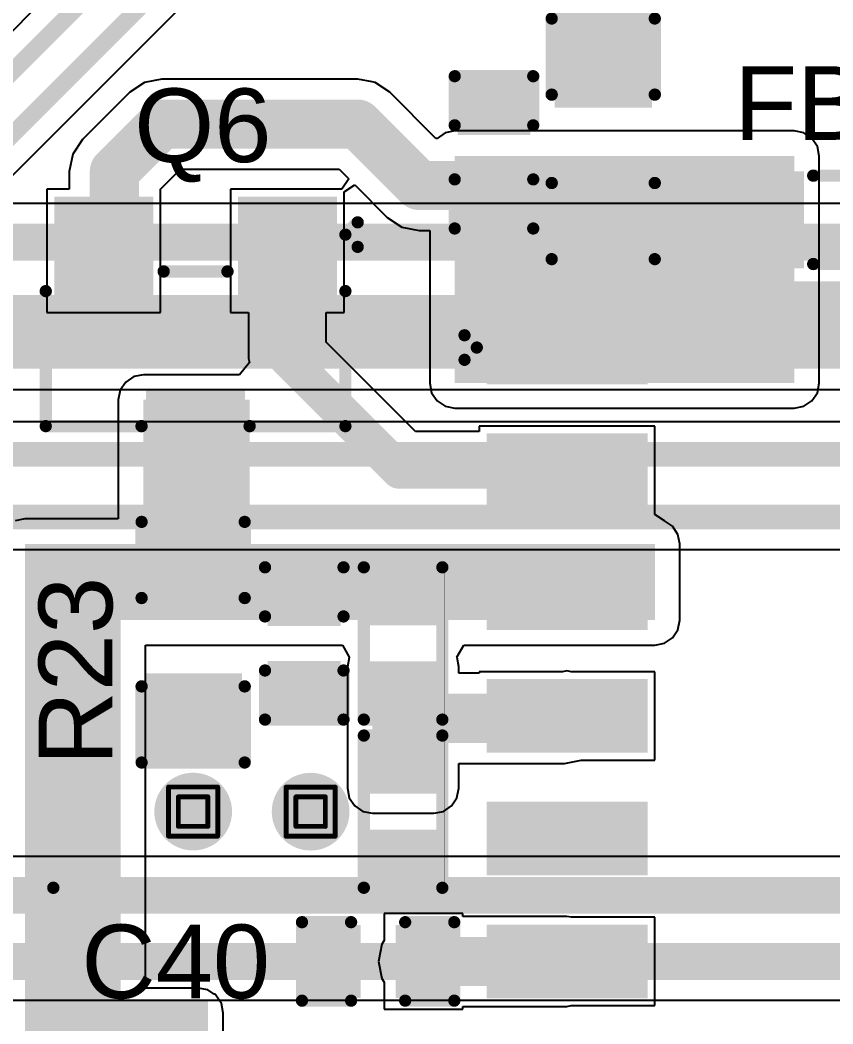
# Model space of a CAD drawing. Header units: inches. Extents: x -6 to 198, y 0 to 119.
# Drawn here: x 22.82 to 31.23, y 11.8 to 22.18 of the extents above; entities that cross this region are included whole.
import ezdxf

# ---------------------------------------------------------------- set-up
doc = ezdxf.new("R2010")
doc.units = ezdxf.units.IN
for name, color, linetype in [('Bottom Layer', 5, 'Continuous'), ('Bottom Solder', 6, 'Continuous'), ('Drill Drawing', 1, 'Continuous'), ('Top Layer', 1, 'Continuous'), ('Top Overlay', 2, 'Continuous'), ('Top Paste', 8, 'Continuous'), ('Top Solder', 216, 'Continuous'), ('Via Holes', 16, 'Continuous')]:
    doc.layers.add(name, color=color, linetype=linetype)
doc.styles.add('Arial', font='', dxfattribs={"height": 0.2})
doc.styles.get('Arial').set_extended_font_data('Arial')

# ---------------------------------------------------------------- blocks, each defined once
blk = doc.blocks.new('SOP_16_29')
at = {"layer": 'Top Layer'}
for points in [[(-3.456, 4.724), (-1.994, 4.724), (-1.994, 4.166), (-3.456, 4.166)], [(1.994, 4.724), (3.456, 4.724), (3.456, 4.166), (1.994, 4.166)], [(-3.456, 3.454), (-1.994, 3.454), (-1.994, 2.896), (-3.456, 2.896)], [(1.994, 3.454), (3.456, 3.454), (3.456, 2.896), (1.994, 2.896)], [(-3.456, 2.184), (-1.994, 2.184), (-1.994, 1.626), (-3.456, 1.626)], [(1.994, 2.184), (3.456, 2.184), (3.456, 1.626), (1.994, 1.626)], [(-3.456, 0.914), (-1.994, 0.914), (-1.994, 0.356), (-3.456, 0.356)], [(1.994, 0.914), (3.456, 0.914), (3.456, 0.356), (1.994, 0.356)], [(-3.456, -0.356), (-1.994, -0.356), (-1.994, -0.914), (-3.456, -0.914)], [(1.994, -0.356), (3.456, -0.356), (3.456, -0.914), (1.994, -0.914)], [(-3.456, -1.626), (-1.994, -1.626), (-1.994, -2.184), (-3.456, -2.184)], [(1.994, -1.626), (3.456, -1.626), (3.456, -2.184), (1.994, -2.184)], [(-3.456, -2.896), (-1.994, -2.896), (-1.994, -3.454), (-3.456, -3.454)], [(1.994, -2.896), (3.456, -2.896), (3.456, -3.454), (1.994, -3.454)], [(-3.456, -4.166), (-1.994, -4.166), (-1.994, -4.724), (-3.456, -4.724)], [(1.994, -4.166), (3.456, -4.166), (3.456, -4.724), (1.994, -4.724)]]:
    blk.add_hatch(color=1, dxfattribs=at).paths.add_polyline_path(points)
at = {"layer": 'Top Paste'}
for points in [[(-3.456, 4.724), (-1.994, 4.724), (-1.994, 4.166), (-3.456, 4.166)], [(1.994, 4.724), (3.456, 4.724), (3.456, 4.166), (1.994, 4.166)], [(-3.456, 3.454), (-1.994, 3.454), (-1.994, 2.896), (-3.456, 2.896)], [(1.994, 3.454), (3.456, 3.454), (3.456, 2.896), (1.994, 2.896)], [(-3.456, 2.184), (-1.994, 2.184), (-1.994, 1.626), (-3.456, 1.626)], [(1.994, 2.184), (3.456, 2.184), (3.456, 1.626), (1.994, 1.626)], [(-3.456, 0.914), (-1.994, 0.914), (-1.994, 0.356), (-3.456, 0.356)], [(1.994, 0.914), (3.456, 0.914), (3.456, 0.356), (1.994, 0.356)], [(-3.456, -0.356), (-1.994, -0.356), (-1.994, -0.914), (-3.456, -0.914)], [(1.994, -0.356), (3.456, -0.356), (3.456, -0.914), (1.994, -0.914)], [(-3.456, -1.626), (-1.994, -1.626), (-1.994, -2.184), (-3.456, -2.184)], [(1.994, -1.626), (3.456, -1.626), (3.456, -2.184), (1.994, -2.184)], [(-3.456, -2.896), (-1.994, -2.896), (-1.994, -3.454), (-3.456, -3.454)], [(1.994, -2.896), (3.456, -2.896), (3.456, -3.454), (1.994, -3.454)], [(-3.456, -4.166), (-1.994, -4.166), (-1.994, -4.724), (-3.456, -4.724)], [(1.994, -4.166), (3.456, -4.166), (3.456, -4.724), (1.994, -4.724)]]:
    blk.add_hatch(color=8, dxfattribs=at).paths.add_polyline_path(points)
at = {"layer": 'Top Solder'}
for points in [[(-3.557, 4.826), (-1.892, 4.826), (-1.892, 4.064), (-3.557, 4.064)], [(1.892, 4.826), (3.557, 4.826), (3.557, 4.064), (1.892, 4.064)], [(-3.557, 3.556), (-1.892, 3.556), (-1.892, 2.794), (-3.557, 2.794)], [(1.892, 3.556), (3.557, 3.556), (3.557, 2.794), (1.892, 2.794)], [(-3.557, 2.286), (-1.892, 2.286), (-1.892, 1.524), (-3.557, 1.524)], [(1.892, 2.286), (3.557, 2.286), (3.557, 1.524), (1.892, 1.524)], [(-3.557, 1.016), (-1.892, 1.016), (-1.892, 0.254), (-3.557, 0.254)], [(1.892, 1.016), (3.557, 1.016), (3.557, 0.254), (1.892, 0.254)], [(-3.557, -0.254), (-1.892, -0.254), (-1.892, -1.016), (-3.557, -1.016)], [(1.892, -0.254), (3.557, -0.254), (3.557, -1.016), (1.892, -1.016)], [(-3.557, -1.524), (-1.892, -1.524), (-1.892, -2.286), (-3.557, -2.286)], [(1.892, -1.524), (3.557, -1.524), (3.557, -2.286), (1.892, -2.286)], [(-3.557, -2.794), (-1.892, -2.794), (-1.892, -3.556), (-3.557, -3.556)], [(1.892, -2.794), (3.557, -2.794), (3.557, -3.556), (1.892, -3.556)], [(-3.557, -4.064), (-1.892, -4.064), (-1.892, -4.826), (-3.557, -4.826)], [(1.892, -4.064), (3.557, -4.064), (3.557, -4.826), (1.892, -4.826)]]:
    blk.add_hatch(color=216, dxfattribs=at).paths.add_polyline_path(points)
at = {"layer": 'Top Overlay'}
for points, const_width in [([(-2.121, 5.055), (2.121, 5.055)], 0.152), ([(-3.785, 4.318), (-3.785, 4.572)], 0.127), ([(-3.785, 4.572), (-3.658, 4.445)], 0.127), ([(-3.785, 4.318), (-3.658, 4.445)], 0.127), ([(-2.121, -5.055), (2.121, -5.055)], 0.152)]:
    blk.add_lwpolyline(points, dxfattribs=dict(at, const_width=const_width))
for points, const_width in [([(-2.159, 5.055, 1), (-2.083, 5.055, 1)], 0.0762), ([(2.083, 5.055, 1), (2.159, 5.055, 1)], 0.0762), ([(-3.816, 4.572, 1), (-3.753, 4.572, 1)], 0.0635), ([(-3.816, 4.572, 1), (-3.753, 4.572, 1)], 0.0635), ([(-3.689, 4.445, 1), (-3.626, 4.445, 1)], 0.0635), ([(-3.689, 4.445, 1), (-3.626, 4.445, 1)], 0.0635), ([(-3.816, 4.318, 1), (-3.753, 4.318, 1)], 0.0635), ([(-3.816, 4.318, 1), (-3.753, 4.318, 1)], 0.0635), ([(-2.159, -5.055, 1), (-2.083, -5.055, 1)], 0.0762), ([(2.083, -5.055, 1), (2.159, -5.055, 1)], 0.0762)]:
    blk.add_lwpolyline(points, format="xyb", close=True, dxfattribs=dict(at, const_width=const_width))
blk = doc.blocks.new('R___0402_46')
at = {"layer": 'Top Layer'}
for points in [[(-0.699, -0.318), (-0.699, 0.318), (-0.241, 0.318), (-0.241, -0.318)], [(0.241, -0.318), (0.241, 0.318), (0.699, 0.318), (0.699, -0.318)]]:
    blk.add_hatch(color=1, dxfattribs=at).paths.add_polyline_path(points)
at = {"layer": 'Top Paste'}
for points in [[(-0.699, -0.318), (-0.699, 0.318), (-0.241, 0.318), (-0.241, -0.318)], [(0.241, -0.318), (0.241, 0.318), (0.699, 0.318), (0.699, -0.318)]]:
    blk.add_hatch(color=8, dxfattribs=at).paths.add_polyline_path(points)
at = {"layer": 'Top Solder'}
for points in [[(-0.754, -0.373), (-0.754, 0.373), (-0.186, 0.373), (-0.186, -0.373)], [(0.186, -0.373), (0.186, 0.373), (0.754, 0.373), (0.754, -0.373)]]:
    blk.add_hatch(color=216, dxfattribs=at).paths.add_polyline_path(points)
at = {"layer": 'Top Overlay'}
for points, const_width in [([(-0.787, 0.406), (-0.787, -0.406)], 0.127), ([(-0.787, 0.406), (0.787, 0.406)], 0.127), ([(0.787, 0.406), (0.787, -0.406)], 0.127), ([(-0.787, -0.406), (0.787, -0.406)], 0.127), ([(-0.813, -0.432), (0.813, -0.432)], 0.00323)]:
    blk.add_lwpolyline(points, dxfattribs=dict(at, const_width=const_width))
for points, const_width in [([(-0.819, 0.406, 1), (-0.756, 0.406, 1)], 0.0635), ([(-0.819, 0.406, 1), (-0.756, 0.406, 1)], 0.0635), ([(0.756, 0.406, 1), (0.819, 0.406, 1)], 0.0635), ([(0.756, 0.406, 1), (0.819, 0.406, 1)], 0.0635), ([(-0.819, -0.406, 1), (-0.756, -0.406, 1)], 0.0635), ([(-0.819, -0.406, 1), (-0.756, -0.406, 1)], 0.0635), ([(0.756, -0.406, 1), (0.819, -0.406, 1)], 0.0635), ([(0.756, -0.406, 1), (0.819, -0.406, 1)], 0.0635), ([(-0.814, -0.432, 1), (-0.812, -0.432, 1)], 0.00161), ([(0.812, -0.432, 1), (0.814, -0.432, 1)], 0.00161)]:
    blk.add_lwpolyline(points, format="xyb", close=True, dxfattribs=dict(at, const_width=const_width))
blk = doc.blocks.new('R___0402_47')
at = {"layer": 'Top Layer'}
for points in [[(-0.699, -0.318), (-0.699, 0.318), (-0.241, 0.318), (-0.241, -0.318)], [(0.241, -0.318), (0.241, 0.318), (0.699, 0.318), (0.699, -0.318)]]:
    blk.add_hatch(color=1, dxfattribs=at).paths.add_polyline_path(points)
at = {"layer": 'Top Paste'}
for points in [[(-0.699, -0.318), (-0.699, 0.318), (-0.241, 0.318), (-0.241, -0.318)], [(0.241, -0.318), (0.241, 0.318), (0.699, 0.318), (0.699, -0.318)]]:
    blk.add_hatch(color=8, dxfattribs=at).paths.add_polyline_path(points)
at = {"layer": 'Top Solder'}
for points in [[(-0.754, -0.373), (-0.754, 0.373), (-0.186, 0.373), (-0.186, -0.373)], [(0.186, -0.373), (0.186, 0.373), (0.754, 0.373), (0.754, -0.373)]]:
    blk.add_hatch(color=216, dxfattribs=at).paths.add_polyline_path(points)
at = {"layer": 'Top Overlay'}
for points, const_width in [([(-0.787, 0.406), (-0.787, -0.406)], 0.127), ([(-0.787, 0.406), (0.787, 0.406)], 0.127), ([(0.787, 0.406), (0.787, -0.406)], 0.127), ([(-0.787, -0.406), (0.787, -0.406)], 0.127), ([(-0.813, -0.432), (0.813, -0.432)], 0.00323)]:
    blk.add_lwpolyline(points, dxfattribs=dict(at, const_width=const_width))
for points, const_width in [([(-0.819, 0.406, 1), (-0.756, 0.406, 1)], 0.0635), ([(-0.819, 0.406, 1), (-0.756, 0.406, 1)], 0.0635), ([(0.756, 0.406, 1), (0.819, 0.406, 1)], 0.0635), ([(0.756, 0.406, 1), (0.819, 0.406, 1)], 0.0635), ([(-0.819, -0.406, 1), (-0.756, -0.406, 1)], 0.0635), ([(-0.819, -0.406, 1), (-0.756, -0.406, 1)], 0.0635), ([(0.756, -0.406, 1), (0.819, -0.406, 1)], 0.0635), ([(0.756, -0.406, 1), (0.819, -0.406, 1)], 0.0635), ([(-0.814, -0.432, 1), (-0.812, -0.432, 1)], 0.00161), ([(0.812, -0.432, 1), (0.814, -0.432, 1)], 0.00161)]:
    blk.add_lwpolyline(points, format="xyb", close=True, dxfattribs=dict(at, const_width=const_width))
blk = doc.blocks.new('____23_68')
at = {"layer": 'Top Layer'}
for points in [[(-0.41, 1.46), (0.41, 1.46), (0.41, 0.54), (-0.41, 0.54)], [(-1.36, -0.54), (-0.54, -0.54), (-0.54, -1.46), (-1.36, -1.46)], [(0.54, -0.54), (1.36, -0.54), (1.36, -1.46), (0.54, -1.46)]]:
    blk.add_hatch(color=1, dxfattribs=at).paths.add_polyline_path(points)
at = {"layer": 'Top Paste'}
for points in [[(-0.41, 1.46), (0.41, 1.46), (0.41, 0.54), (-0.41, 0.54)], [(-1.36, -0.54), (-0.54, -0.54), (-0.54, -1.46), (-1.36, -1.46)], [(0.54, -0.54), (1.36, -0.54), (1.36, -1.46), (0.54, -1.46)]]:
    blk.add_hatch(color=8, dxfattribs=at).paths.add_polyline_path(points)
at = {"layer": 'Top Solder'}
for points in [[(-0.512, 1.562), (0.512, 1.562), (0.512, 0.438), (-0.512, 0.438)], [(-1.462, -0.438), (-0.438, -0.438), (-0.438, -1.562), (-1.462, -1.562)], [(0.438, -0.438), (1.462, -0.438), (1.462, -1.562), (0.438, -1.562)]]:
    blk.add_hatch(color=216, dxfattribs=at).paths.add_polyline_path(points)
at = {"layer": 'Top Overlay', "const_width": 0.127}
for points in [[(-0.559, 0.813), (-1.549, 0.813)], [(-1.549, 0.813), (-1.549, -0.584)], [(1.549, 0.813), (0.559, 0.813)], [(1.549, 0.813), (1.549, -0.584)], [(0.33, -0.787), (-0.33, -0.787)], [(-1.676, -1.041), (-1.676, -1.295)], [(-1.549, -1.168), (-1.676, -1.041)], [(-1.549, -1.168), (-1.676, -1.295)]]:
    blk.add_lwpolyline(points, dxfattribs=at)
at = {"layer": 'Top Overlay', "const_width": 0.0635}
for points in [[(-1.581, 0.813, 1), (-1.518, 0.813, 1)], [(-1.581, 0.813, 1), (-1.518, 0.813, 1)], [(-0.591, 0.813, 1), (-0.527, 0.813, 1)], [(0.527, 0.813, 1), (0.591, 0.813, 1)], [(1.518, 0.813, 1), (1.581, 0.813, 1)], [(1.518, 0.813, 1), (1.581, 0.813, 1)], [(-1.581, -0.584, 1), (-1.518, -0.584, 1)], [(1.518, -0.584, 1), (1.581, -0.584, 1)], [(-0.362, -0.787, 1), (-0.298, -0.787, 1)], [(0.298, -0.787, 1), (0.362, -0.787, 1)], [(-1.708, -1.041, 1), (-1.645, -1.041, 1)], [(-1.708, -1.041, 1), (-1.645, -1.041, 1)], [(-1.581, -1.168, 1), (-1.518, -1.168, 1)], [(-1.581, -1.168, 1), (-1.518, -1.168, 1)], [(-1.708, -1.295, 1), (-1.645, -1.295, 1)], [(-1.708, -1.295, 1), (-1.645, -1.295, 1)]]:
    blk.add_lwpolyline(points, format="xyb", close=True, dxfattribs=at)
blk = doc.blocks.new('I___0805_79')
at = {"layer": 'Top Layer'}
for points in [[(-1.6, 0.66), (-0.4, 0.66), (-0.4, -0.66), (-1.6, -0.66)], [(0.4, 0.66), (1.6, 0.66), (1.6, -0.66), (0.4, -0.66)]]:
    blk.add_hatch(color=1, dxfattribs=at).paths.add_polyline_path(points)
at = {"layer": 'Top Paste'}
for points in [[(-1.6, 0.66), (-0.4, 0.66), (-0.4, -0.66), (-1.6, -0.66)], [(0.4, 0.66), (1.6, 0.66), (1.6, -0.66), (0.4, -0.66)]]:
    blk.add_hatch(color=8, dxfattribs=at).paths.add_polyline_path(points)
at = {"layer": 'Top Solder'}
for points in [[(-1.702, 0.762), (-0.298, 0.762), (-0.298, -0.762), (-1.702, -0.762)], [(0.298, 0.762), (1.702, 0.762), (1.702, -0.762), (0.298, -0.762)]]:
    blk.add_hatch(color=216, dxfattribs=at).paths.add_polyline_path(points)
at = {"layer": 'Top Overlay', "const_width": 0.127}
for points in [[(-0.254, 0.686), (0.254, 0.686)], [(-0.254, -0.686), (0.254, -0.686)]]:
    blk.add_lwpolyline(points, dxfattribs=at)
at = {"layer": 'Top Overlay', "const_width": 0.0635}
for points in [[(-0.286, 0.686, 1), (-0.222, 0.686, 1)], [(0.222, 0.686, 1), (0.286, 0.686, 1)], [(-0.286, -0.686, 1), (-0.222, -0.686, 1)], [(0.222, -0.686, 1), (0.286, -0.686, 1)]]:
    blk.add_lwpolyline(points, format="xyb", close=True, dxfattribs=at)
blk = doc.blocks.new('IND_0603__1608_M_______86')
at = {"layer": 'Top Layer'}
for points in [[(-1, 0.4), (-0.4, 0.4), (-0.4, -0.4), (-1, -0.4)], [(0.4, 0.4), (1, 0.4), (1, -0.4), (0.4, -0.4)]]:
    blk.add_hatch(color=1, dxfattribs=at).paths.add_polyline_path(points)
at = {"layer": 'Top Paste'}
for points in [[(-1, 0.4), (-0.4, 0.4), (-0.4, -0.4), (-1, -0.4)], [(0.4, 0.4), (1, 0.4), (1, -0.4), (0.4, -0.4)]]:
    blk.add_hatch(color=8, dxfattribs=at).paths.add_polyline_path(points)
at = {"layer": 'Top Solder'}
for points in [[(-1.102, 0.502), (-0.298, 0.502), (-0.298, -0.502), (-1.102, -0.502)], [(0.298, 0.502), (1.102, 0.502), (1.102, -0.502), (0.298, -0.502)]]:
    blk.add_hatch(color=216, dxfattribs=at).paths.add_polyline_path(points)
at = {"layer": 'Top Overlay', "const_width": 0.127}
for points in [[(-0.203, 0.457), (0.229, 0.457)], [(-0.203, -0.457), (0.229, -0.457)]]:
    blk.add_lwpolyline(points, dxfattribs=at)
at = {"layer": 'Top Overlay', "const_width": 0.0635}
for points in [[(-0.235, 0.457, 1), (-0.171, 0.457, 1)], [(0.197, 0.457, 1), (0.26, 0.457, 1)], [(-0.235, -0.457, 1), (-0.171, -0.457, 1)], [(0.197, -0.457, 1), (0.26, -0.457, 1)]]:
    blk.add_lwpolyline(points, format="xyb", close=True, dxfattribs=at)
blk = doc.blocks.new('C___0402_91')
at = {"layer": 'Top Layer'}
for points in [[(-0.699, -0.318), (-0.699, 0.318), (-0.241, 0.318), (-0.241, -0.318)], [(0.241, -0.318), (0.241, 0.318), (0.699, 0.318), (0.699, -0.318)]]:
    blk.add_hatch(color=1, dxfattribs=at).paths.add_polyline_path(points)
at = {"layer": 'Top Paste'}
for points in [[(-0.699, -0.318), (-0.699, 0.318), (-0.241, 0.318), (-0.241, -0.318)], [(0.241, -0.318), (0.241, 0.318), (0.699, 0.318), (0.699, -0.318)]]:
    blk.add_hatch(color=8, dxfattribs=at).paths.add_polyline_path(points)
at = {"layer": 'Top Solder'}
for points in [[(-0.758, -0.377), (-0.758, 0.377), (-0.181, 0.377), (-0.181, -0.377)], [(0.181, -0.377), (0.181, 0.377), (0.758, 0.377), (0.758, -0.377)]]:
    blk.add_hatch(color=216, dxfattribs=at).paths.add_polyline_path(points)
at = {"layer": 'Top Overlay', "const_width": 0.127}
for points in [[(-0.787, 0.406), (-0.787, -0.406)], [(-0.279, 0.406), (-0.787, 0.406)], [(0.787, 0.406), (0.279, 0.406)], [(0.787, 0.406), (0.787, -0.406)], [(-0.279, -0.406), (-0.787, -0.406)], [(0.787, -0.406), (0.279, -0.406)]]:
    blk.add_lwpolyline(points, dxfattribs=at)
at = {"layer": 'Top Overlay', "const_width": 0.0635}
for points in [[(-0.819, 0.406, 1), (-0.756, 0.406, 1)], [(-0.819, 0.406, 1), (-0.756, 0.406, 1)], [(-0.311, 0.406, 1), (-0.248, 0.406, 1)], [(0.248, 0.406, 1), (0.311, 0.406, 1)], [(0.756, 0.406, 1), (0.819, 0.406, 1)], [(0.756, 0.406, 1), (0.819, 0.406, 1)], [(-0.819, -0.406, 1), (-0.756, -0.406, 1)], [(-0.819, -0.406, 1), (-0.756, -0.406, 1)], [(-0.311, -0.406, 1), (-0.248, -0.406, 1)], [(0.248, -0.406, 1), (0.311, -0.406, 1)], [(0.756, -0.406, 1), (0.819, -0.406, 1)], [(0.756, -0.406, 1), (0.819, -0.406, 1)]]:
    blk.add_lwpolyline(points, format="xyb", close=True, dxfattribs=at)
blk = doc.blocks.new('C___0603_92')
at = {"layer": 'Top Layer'}
for points in [[(-0.381, 0.445), (-0.381, -0.445), (-1.143, -0.445), (-1.143, 0.445)], [(1.143, 0.445), (1.143, -0.445), (0.381, -0.445), (0.381, 0.445)]]:
    blk.add_hatch(color=1, dxfattribs=at).paths.add_polyline_path(points)
at = {"layer": 'Top Paste'}
for points in [[(-0.381, 0.445), (-0.381, -0.445), (-1.143, -0.445), (-1.143, 0.445)], [(1.143, 0.445), (1.143, -0.445), (0.381, -0.445), (0.381, 0.445)]]:
    blk.add_hatch(color=8, dxfattribs=at).paths.add_polyline_path(points)
at = {"layer": 'Top Solder'}
for points in [[(-0.321, 0.504), (-0.321, -0.504), (-1.203, -0.504), (-1.203, 0.504)], [(1.203, 0.504), (1.203, -0.504), (0.321, -0.504), (0.321, 0.504)]]:
    blk.add_hatch(color=216, dxfattribs=at).paths.add_polyline_path(points)
at = {"layer": 'Top Overlay', "const_width": 0.127}
for points in [[(-1.245, 0.533), (-1.245, -0.533)], [(-1.245, 0.533), (-0.457, 0.533)], [(0.457, 0.533), (1.245, 0.533)], [(1.245, 0.533), (1.245, -0.533)], [(-1.245, -0.533), (-0.457, -0.533)], [(0.457, -0.533), (1.245, -0.533)]]:
    blk.add_lwpolyline(points, dxfattribs=at)
at = {"layer": 'Top Overlay', "const_width": 0.0635}
for points in [[(-1.276, 0.533, 1), (-1.213, 0.533, 1)], [(-1.276, 0.533, 1), (-1.213, 0.533, 1)], [(-0.489, 0.533, 1), (-0.425, 0.533, 1)], [(0.425, 0.533, 1), (0.489, 0.533, 1)], [(1.213, 0.533, 1), (1.276, 0.533, 1)], [(1.213, 0.533, 1), (1.276, 0.533, 1)], [(-1.276, -0.533, 1), (-1.213, -0.533, 1)], [(-1.276, -0.533, 1), (-1.213, -0.533, 1)], [(-0.489, -0.533, 1), (-0.425, -0.533, 1)], [(0.425, -0.533, 1), (0.489, -0.533, 1)], [(1.213, -0.533, 1), (1.276, -0.533, 1)], [(1.213, -0.533, 1), (1.276, -0.533, 1)]]:
    blk.add_lwpolyline(points, format="xyb", close=True, dxfattribs=at)
blk = doc.blocks.new('C___0402_93')
at = {"layer": 'Top Layer'}
for points in [[(-0.699, -0.318), (-0.699, 0.318), (-0.241, 0.318), (-0.241, -0.318)], [(0.241, -0.318), (0.241, 0.318), (0.699, 0.318), (0.699, -0.318)]]:
    blk.add_hatch(color=1, dxfattribs=at).paths.add_polyline_path(points)
at = {"layer": 'Top Paste'}
for points in [[(-0.699, -0.318), (-0.699, 0.318), (-0.241, 0.318), (-0.241, -0.318)], [(0.241, -0.318), (0.241, 0.318), (0.699, 0.318), (0.699, -0.318)]]:
    blk.add_hatch(color=8, dxfattribs=at).paths.add_polyline_path(points)
at = {"layer": 'Top Solder'}
for points in [[(-0.758, -0.377), (-0.758, 0.377), (-0.181, 0.377), (-0.181, -0.377)], [(0.181, -0.377), (0.181, 0.377), (0.758, 0.377), (0.758, -0.377)]]:
    blk.add_hatch(color=216, dxfattribs=at).paths.add_polyline_path(points)
at = {"layer": 'Top Overlay', "const_width": 0.127}
for points in [[(-0.787, 0.406), (-0.787, -0.406)], [(-0.787, 0.406), (-0.279, 0.406)], [(0.279, 0.406), (0.787, 0.406)], [(0.787, 0.406), (0.787, -0.406)], [(-0.787, -0.406), (-0.279, -0.406)], [(0.279, -0.406), (0.787, -0.406)]]:
    blk.add_lwpolyline(points, dxfattribs=at)
at = {"layer": 'Top Overlay', "const_width": 0.0635}
for points in [[(-0.819, 0.406, 1), (-0.756, 0.406, 1)], [(-0.819, 0.406, 1), (-0.756, 0.406, 1)], [(-0.311, 0.406, 1), (-0.248, 0.406, 1)], [(0.248, 0.406, 1), (0.311, 0.406, 1)], [(0.756, 0.406, 1), (0.819, 0.406, 1)], [(0.756, 0.406, 1), (0.819, 0.406, 1)], [(-0.819, -0.406, 1), (-0.756, -0.406, 1)], [(-0.819, -0.406, 1), (-0.756, -0.406, 1)], [(-0.311, -0.406, 1), (-0.248, -0.406, 1)], [(0.248, -0.406, 1), (0.311, -0.406, 1)], [(0.756, -0.406, 1), (0.819, -0.406, 1)], [(0.756, -0.406, 1), (0.819, -0.406, 1)]]:
    blk.add_lwpolyline(points, format="xyb", close=True, dxfattribs=at)
blk = doc.blocks.new('C___0603_95')
at = {"layer": 'Top Layer'}
for points in [[(-0.381, 0.445), (-0.381, -0.445), (-1.143, -0.445), (-1.143, 0.445)], [(1.143, 0.445), (1.143, -0.445), (0.381, -0.445), (0.381, 0.445)]]:
    blk.add_hatch(color=1, dxfattribs=at).paths.add_polyline_path(points)
at = {"layer": 'Top Paste'}
for points in [[(-0.381, 0.445), (-0.381, -0.445), (-1.143, -0.445), (-1.143, 0.445)], [(1.143, 0.445), (1.143, -0.445), (0.381, -0.445), (0.381, 0.445)]]:
    blk.add_hatch(color=8, dxfattribs=at).paths.add_polyline_path(points)
at = {"layer": 'Top Solder'}
for points in [[(-0.321, 0.504), (-0.321, -0.504), (-1.203, -0.504), (-1.203, 0.504)], [(1.203, 0.504), (1.203, -0.504), (0.321, -0.504), (0.321, 0.504)]]:
    blk.add_hatch(color=216, dxfattribs=at).paths.add_polyline_path(points)
at = {"layer": 'Top Overlay', "const_width": 0.127}
for points in [[(-0.457, 0.533), (-1.245, 0.533)], [(-1.245, -0.533), (-1.245, 0.533)], [(1.245, 0.533), (0.457, 0.533)], [(1.245, -0.533), (1.245, 0.533)], [(-0.457, -0.533), (-1.245, -0.533)], [(1.245, -0.533), (0.457, -0.533)]]:
    blk.add_lwpolyline(points, dxfattribs=at)
at = {"layer": 'Top Overlay', "const_width": 0.0635}
for points in [[(-1.276, 0.533, 1), (-1.213, 0.533, 1)], [(-1.276, 0.533, 1), (-1.213, 0.533, 1)], [(-0.489, 0.533, 1), (-0.425, 0.533, 1)], [(0.425, 0.533, 1), (0.489, 0.533, 1)], [(1.213, 0.533, 1), (1.276, 0.533, 1)], [(1.213, 0.533, 1), (1.276, 0.533, 1)], [(-1.276, -0.533, 1), (-1.213, -0.533, 1)], [(-1.276, -0.533, 1), (-1.213, -0.533, 1)], [(-0.489, -0.533, 1), (-0.425, -0.533, 1)], [(0.425, -0.533, 1), (0.489, -0.533, 1)], [(1.213, -0.533, 1), (1.276, -0.533, 1)], [(1.213, -0.533, 1), (1.276, -0.533, 1)]]:
    blk.add_lwpolyline(points, format="xyb", close=True, dxfattribs=at)
blk = doc.blocks.new('C___0402_96')
at = {"layer": 'Top Layer'}
for points in [[(-0.699, -0.318), (-0.699, 0.318), (-0.241, 0.318), (-0.241, -0.318)], [(0.241, -0.318), (0.241, 0.318), (0.699, 0.318), (0.699, -0.318)]]:
    blk.add_hatch(color=1, dxfattribs=at).paths.add_polyline_path(points)
at = {"layer": 'Top Paste'}
for points in [[(-0.699, -0.318), (-0.699, 0.318), (-0.241, 0.318), (-0.241, -0.318)], [(0.241, -0.318), (0.241, 0.318), (0.699, 0.318), (0.699, -0.318)]]:
    blk.add_hatch(color=8, dxfattribs=at).paths.add_polyline_path(points)
at = {"layer": 'Top Solder'}
for points in [[(-0.758, -0.377), (-0.758, 0.377), (-0.181, 0.377), (-0.181, -0.377)], [(0.181, -0.377), (0.181, 0.377), (0.758, 0.377), (0.758, -0.377)]]:
    blk.add_hatch(color=216, dxfattribs=at).paths.add_polyline_path(points)
at = {"layer": 'Top Overlay', "const_width": 0.127}
for points in [[(-0.787, 0.406), (-0.787, -0.406)], [(-0.787, 0.406), (-0.279, 0.406)], [(0.279, 0.406), (0.787, 0.406)], [(0.787, 0.406), (0.787, -0.406)], [(-0.787, -0.406), (-0.279, -0.406)], [(0.279, -0.406), (0.787, -0.406)]]:
    blk.add_lwpolyline(points, dxfattribs=at)
at = {"layer": 'Top Overlay', "const_width": 0.0635}
for points in [[(-0.819, 0.406, 1), (-0.756, 0.406, 1)], [(-0.819, 0.406, 1), (-0.756, 0.406, 1)], [(-0.311, 0.406, 1), (-0.248, 0.406, 1)], [(0.248, 0.406, 1), (0.311, 0.406, 1)], [(0.756, 0.406, 1), (0.819, 0.406, 1)], [(0.756, 0.406, 1), (0.819, 0.406, 1)], [(-0.819, -0.406, 1), (-0.756, -0.406, 1)], [(-0.819, -0.406, 1), (-0.756, -0.406, 1)], [(-0.311, -0.406, 1), (-0.248, -0.406, 1)], [(0.248, -0.406, 1), (0.311, -0.406, 1)], [(0.756, -0.406, 1), (0.819, -0.406, 1)], [(0.756, -0.406, 1), (0.819, -0.406, 1)]]:
    blk.add_lwpolyline(points, format="xyb", close=True, dxfattribs=at)

msp = doc.modelspace()

# ---------------------------------------------------------------- hatches: boundary and pattern name
at = {"layer": 'Bottom Layer'}
h = msp.add_hatch(color=5, dxfattribs=at)
edge = h.paths.add_edge_path()
edge.add_arc((24.613, 13.996), 0.3, 0, 360)
h = msp.add_hatch(color=5, dxfattribs=at)
edge = h.paths.add_edge_path()
edge.add_arc((25.828, 13.995), 0.3, 0, 360)
at = {"layer": 'Bottom Solder'}
h = msp.add_hatch(color=6, dxfattribs=at)
edge = h.paths.add_edge_path()
edge.add_arc((24.613, 13.996), 0.402, 0, 360)
h = msp.add_hatch(color=6, dxfattribs=at)
edge = h.paths.add_edge_path()
edge.add_arc((25.828, 13.995), 0.402, 0, 360)
at = {"layer": 'Top Layer'}
for points in [[(27.318, 18.428), (30.829, 18.428), (30.829, 20.777), (27.318, 20.777)], [(24.098, 15.977), (25.197, 15.977), (25.197, 18.256), (24.098, 18.256)], [(22.873, 10.757), (23.862, 10.757), (23.862, 16.764), (22.873, 16.764)], [(22.873, 15.977), (29.388, 15.977), (29.388, 16.764), (22.873, 16.764)], [(26.467, 14.237), (27.102, 14.237), (27.102, 15.494), (26.467, 15.494)], [(22.873, 10.757), (24.665, 10.757), (24.665, 11.912), (22.873, 11.912)]]:
    msp.add_hatch(color=1, dxfattribs=at).paths.add_polyline_path(points)
h = msp.add_hatch(color=1, dxfattribs=at)
edge = h.paths.add_edge_path()
edge.add_arc((24.613, 13.996), 0.3, 0, 360)
h = msp.add_hatch(color=1, dxfattribs=at)
edge = h.paths.add_edge_path()
edge.add_arc((25.828, 13.995), 0.3, 0, 360)
at = {"layer": 'Top Solder'}
h = msp.add_hatch(color=216, dxfattribs=at)
edge = h.paths.add_edge_path()
edge.add_arc((24.613, 13.996), 0.402, 0, 360)
h = msp.add_hatch(color=216, dxfattribs=at)
edge = h.paths.add_edge_path()
edge.add_arc((25.828, 13.995), 0.402, 0, 360)
at = {"layer": 'Via Holes'}
h = msp.add_hatch(color=7, dxfattribs=at)
edge = h.paths.add_edge_path()
edge.add_arc((24.613, 13.996), 0.15, 0, 360)
h = msp.add_hatch(color=7, dxfattribs=at)
edge = h.paths.add_edge_path()
edge.add_arc((25.828, 13.995), 0.15, 0, 360)

# ---------------------------------------------------------------- linework, layer by layer
at = {"layer": 'Bottom Layer'}
for p, q in [((36.823, 20.287), (21.043, 20.287)), ((19.606, 18.363), (52.487, 18.363)), ((47.133, 18.027), (18.564, 18.027)), ((17.707, 16.707), (46.371, 16.707)), ((31.734, 13.531), (20.377, 13.531)), ((20.205, 12.045), (32.105, 12.045))]:
    msp.add_line(p, q, dxfattribs=at)
for points, const_width in [([(20.877, 19.886), (64.445, 19.886)], 0.381), ([(19.606, 18.958), (32.029, 18.958)], 0.762), ([(18.425, 17.691), (47.133, 17.691)], 0.254), ([(17.707, 17.043), (46.511, 17.043)], 0.254), ([(20.18, 13.13), (31.9, 13.13)], 0.381), ([(19.823, 12.446), (32.487, 12.446)], 0.381)]:
    msp.add_lwpolyline(points, dxfattribs=dict(at, const_width=const_width))
at = {"layer": 'Drill Drawing', "const_width": 0.0508}
for points in [[(24.359, 14.25), (24.867, 14.25)], [(24.359, 13.742), (24.359, 14.25)], [(24.867, 13.742), (24.867, 14.25)], [(25.574, 14.249), (26.082, 14.249)], [(25.574, 13.741), (25.574, 14.249)], [(26.082, 13.741), (26.082, 14.249)], [(24.46, 14.148), (24.765, 14.148)], [(24.46, 13.843), (24.46, 14.148)], [(24.765, 13.843), (24.765, 14.148)], [(25.675, 14.148), (25.98, 14.148)], [(25.675, 13.843), (25.675, 14.148)], [(25.98, 13.843), (25.98, 14.148)], [(24.46, 13.843), (24.765, 13.843)], [(25.675, 13.843), (25.98, 13.843)], [(24.359, 13.742), (24.867, 13.742)], [(25.574, 13.741), (26.082, 13.741)]]:
    msp.add_lwpolyline(points, dxfattribs=at)
at = {"layer": 'Drill Drawing', "const_width": 0.0254}
for points in [[(24.346, 14.25, 1), (24.371, 14.25, 1)], [(24.346, 14.25, 1), (24.371, 14.25, 1)], [(24.854, 14.25, 1), (24.879, 14.25, 1)], [(24.854, 14.25, 1), (24.879, 14.25, 1)], [(25.561, 14.249, 1), (25.586, 14.249, 1)], [(25.561, 14.249, 1), (25.586, 14.249, 1)], [(26.069, 14.249, 1), (26.094, 14.249, 1)], [(26.069, 14.249, 1), (26.094, 14.249, 1)], [(24.448, 14.148, 1), (24.473, 14.148, 1)], [(24.448, 14.148, 1), (24.473, 14.148, 1)], [(24.752, 14.148, 1), (24.778, 14.148, 1)], [(24.752, 14.148, 1), (24.778, 14.148, 1)], [(25.663, 14.148, 1), (25.688, 14.148, 1)], [(25.663, 14.148, 1), (25.688, 14.148, 1)], [(25.967, 14.148, 1), (25.993, 14.148, 1)], [(25.967, 14.148, 1), (25.993, 14.148, 1)], [(24.448, 13.843, 1), (24.473, 13.843, 1)], [(24.448, 13.843, 1), (24.473, 13.843, 1)], [(24.752, 13.843, 1), (24.778, 13.843, 1)], [(24.752, 13.843, 1), (24.778, 13.843, 1)], [(25.663, 13.843, 1), (25.688, 13.843, 1)], [(25.663, 13.843, 1), (25.688, 13.843, 1)], [(25.967, 13.843, 1), (25.993, 13.843, 1)], [(25.967, 13.843, 1), (25.993, 13.843, 1)], [(24.346, 13.742, 1), (24.371, 13.742, 1)], [(24.346, 13.742, 1), (24.371, 13.742, 1)], [(24.854, 13.742, 1), (24.879, 13.742, 1)], [(24.854, 13.742, 1), (24.879, 13.742, 1)], [(25.561, 13.741, 1), (25.586, 13.741, 1)], [(25.561, 13.741, 1), (25.586, 13.741, 1)], [(26.069, 13.741, 1), (26.094, 13.741, 1)], [(26.069, 13.741, 1), (26.094, 13.741, 1)]]:
    msp.add_lwpolyline(points, format="xyb", close=True, dxfattribs=at)
at = {"layer": 'Top Layer'}
for p, q in [((25.569, 24.898), (20.647, 19.976)), ((21.617, 19.45), (26.54, 24.372)), ((24.109, 21.538), (23.958, 21.436)), ((24.288, 21.573), (24.109, 21.538)), ((26.316, 21.573), (24.288, 21.573)), ((26.465, 21.543), (26.316, 21.573)), ((26.494, 21.538), (26.465, 21.543)), ((26.646, 21.436), (26.494, 21.538)), ((23.958, 21.436), (23.469, 20.947)), ((27.123, 20.959), (26.646, 21.436)), ((27.219, 21.016), (27.135, 20.96)), ((27.318, 21.036), (27.219, 21.016)), ((30.829, 21.036), (27.318, 21.036)), ((30.928, 21.016), (30.829, 21.036)), ((31.012, 20.96), (30.928, 21.016)), ((23.469, 20.947), (23.368, 20.796)), ((27.135, 20.96), (27.123, 20.959)), ((31.069, 20.876), (31.012, 20.96)), ((31.088, 20.777), (31.069, 20.876)), ((23.368, 20.796), (23.332, 20.617)), ((31.088, 18.428), (31.088, 20.777)), ((23.332, 20.617), (23.332, 20.434)), ((24.36, 20.52), (24.481, 20.641)), ((24.481, 20.641), (26.123, 20.641)), ((26.123, 20.641), (26.222, 20.542)), ((24.276, 20.434), (24.36, 20.52)), ((26.222, 20.542), (26.15, 20.434)), ((26.176, 20.408), (26.284, 20.48)), ((26.284, 20.48), (26.621, 20.142)), ((23.332, 20.434), (23.1, 20.434)), ((23.1, 20.434), (23.1, 19.158)), ((24.276, 19.158), (24.276, 20.434)), ((24.276, 20.434), (24.276, 20.434)), ((24.276, 20.434), (24.276, 20.434)), ((26.059, 20.434), (25, 20.434)), ((25, 20.434), (25, 19.158)), ((26.15, 20.434), (26.059, 20.434)), ((26.176, 20.31), (26.176, 20.408)), ((26.176, 19.158), (26.176, 20.31)), ((26.621, 20.142), (26.772, 20.041)), ((26.772, 20.041), (26.951, 20.006)), ((26.951, 20.006), (27.059, 20.006)), ((27.059, 20.006), (27.059, 18.428)), ((23.1, 19.158), (24.276, 19.158)), ((25, 19.158), (25.187, 19.158)), ((25.187, 19.158), (25.187, 18.684)), ((25.989, 18.85), (25.989, 19.158)), ((25.989, 19.158), (26.176, 19.158)), ((26.912, 17.927), (25.989, 18.85)), ((25.195, 18.642), (25.091, 18.515)), ((25.187, 18.684), (25.195, 18.642)), ((23.999, 18.495), (23.915, 18.439)), ((24.098, 18.515), (23.999, 18.495)), ((25.091, 18.515), (24.098, 18.515)), ((23.915, 18.439), (23.859, 18.355)), ((27.059, 18.428), (27.078, 18.329)), ((31.069, 18.329), (31.088, 18.428)), ((23.859, 18.355), (23.839, 18.256)), ((27.078, 18.329), (27.135, 18.244)), ((31.012, 18.244), (31.069, 18.329)), ((23.839, 18.256), (23.839, 17.023)), ((27.135, 18.244), (27.219, 18.188)), ((27.219, 18.188), (27.318, 18.169)), ((30.829, 18.169), (30.928, 18.188)), ((30.928, 18.188), (31.012, 18.244)), ((27.318, 18.169), (30.829, 18.169)), ((29.388, 17.983), (27.57, 17.983)), ((27.57, 17.983), (27.57, 17.927)), ((29.388, 17.069), (29.388, 17.983)), ((27.57, 17.927), (26.912, 17.927)), ((29.487, 17.003), (29.388, 17.069)), ((22.873, 17.023), (22.773, 17.003)), ((23.839, 17.023), (22.873, 17.023)), ((29.571, 16.947), (29.487, 17.003)), ((29.627, 16.863), (29.571, 16.947)), ((29.647, 16.764), (29.627, 16.863)), ((29.647, 15.977), (29.647, 16.764)), ((29.627, 15.877), (29.647, 15.977)), ((29.487, 15.737), (29.571, 15.793)), ((29.571, 15.793), (29.627, 15.877)), ((24.121, 12.171), (24.121, 15.718)), ((24.121, 15.718), (26.158, 15.718)), ((26.158, 15.718), (26.228, 15.593)), ((27.341, 15.593), (27.411, 15.718)), ((27.411, 15.718), (29.388, 15.718)), ((29.388, 15.718), (29.487, 15.737)), ((26.227, 15.591), (26.208, 15.494)), ((26.228, 15.593), (26.227, 15.591)), ((27.342, 15.591), (27.341, 15.593)), ((27.361, 15.494), (27.342, 15.591)), ((26.208, 15.494), (26.208, 14.237)), ((27.361, 15.427), (27.361, 15.494)), ((27.57, 15.427), (27.361, 15.427)), ((28.434, 15.443), (27.57, 15.443)), ((27.57, 15.443), (27.57, 15.427)), ((28.479, 15.452), (28.434, 15.443)), ((28.524, 15.443), (28.479, 15.452)), ((29.388, 15.443), (28.524, 15.443)), ((29.388, 14.529), (29.388, 15.443)), ((27.361, 14.237), (27.361, 14.494)), ((27.361, 14.494), (28.454, 14.494)), ((28.454, 14.494), (28.626, 14.529)), ((28.626, 14.529), (29.388, 14.529)), ((26.208, 14.237), (26.228, 14.138)), ((27.341, 14.138), (27.361, 14.237)), ((26.228, 14.138), (26.284, 14.054)), ((27.285, 14.054), (27.341, 14.138)), ((26.284, 14.054), (26.368, 13.997)), ((27.201, 13.997), (27.285, 14.054)), ((26.368, 13.997), (26.467, 13.978)), ((26.467, 13.978), (27.102, 13.978)), ((27.102, 13.978), (27.201, 13.997)), ((27.402, 12.941), (26.59, 12.941)), ((26.59, 12.941), (26.59, 12.661)), ((27.402, 12.912), (27.402, 12.941)), ((28.479, 12.912), (27.402, 12.912)), ((28.524, 12.903), (28.479, 12.912)), ((29.388, 12.903), (28.524, 12.903)), ((29.388, 11.989), (29.388, 12.903)), ((26.565, 12.624), (26.53, 12.446)), ((26.59, 12.661), (26.565, 12.624)), ((26.53, 12.446), (26.565, 12.268)), ((26.565, 12.268), (26.59, 12.231)), ((24.665, 12.171), (24.121, 12.171)), ((24.764, 12.152), (24.665, 12.171)), ((24.829, 12.108), (24.764, 12.152)), ((26.59, 12.231), (26.59, 11.951)), ((24.843, 12.108), (24.829, 12.108)), ((24.843, 12.099), (24.843, 12.108)), ((24.848, 12.096), (24.843, 12.099)), ((24.905, 12.012), (24.848, 12.096)), ((24.924, 11.912), (24.905, 12.012)), ((26.59, 11.951), (27.402, 11.951)), ((27.402, 11.951), (27.402, 11.98)), ((27.402, 11.98), (28.479, 11.98)), ((28.479, 11.98), (28.524, 11.989)), ((28.524, 11.989), (29.388, 11.989)), ((24.924, 10.757), (24.924, 11.912))]:
    msp.add_line(p, q, dxfattribs=at)
for points, const_width in [([(20.857, 19.765), (25.867, 24.775)], 0.178), ([(21.32, 19.574), (26.329, 24.583)], 0.178), ([(23.798, 20.617), (24.288, 21.107)], 0.508), ([(24.288, 21.107), (26.316, 21.107)], 0.508), ([(26.316, 21.107), (26.951, 20.472)], 0.508), ([(23.798, 19.921), (23.798, 20.617)], 0.508), ([(26.951, 20.472), (27.572, 20.472)], 0.508), ([(27.572, 20.472), (27.582, 20.462)], 0.508), ([(27.582, 20.298), (27.582, 20.462)], 0.508), ([(27.582, 20.292), (28.384, 20.292)], 0.508), ([(28.384, 20.292), (29.074, 19.602)], 0.508), ([(23.688, 19.811), (23.798, 19.921)], 0.508), ([(25.588, 18.684), (25.588, 19.796)], 0.381), ([(25.588, 18.684), (26.746, 17.526)], 0.381), ([(26.746, 17.526), (28.479, 17.526)], 0.381), ([(26.784, 14.961), (28.454, 14.961)], 0.508), ([(28.454, 14.961), (28.479, 14.986)], 0.508), ([(26.996, 12.446), (28.479, 12.446)], 0.508)]:
    msp.add_lwpolyline(points, dxfattribs=dict(at, const_width=const_width))
for points, const_width in [([(24.161, 21.107, 1), (24.415, 21.107, 1)], 0.254), ([(24.161, 21.107, 1), (24.415, 21.107, 1)], 0.254), ([(26.189, 21.107, 1), (26.443, 21.107, 1)], 0.254), ([(26.189, 21.107, 1), (26.443, 21.107, 1)], 0.254), ([(23.671, 20.617, 1), (23.925, 20.617, 1)], 0.254), ([(23.671, 20.617, 1), (23.925, 20.617, 1)], 0.254), ([(26.824, 20.472, 1), (27.078, 20.472, 1)], 0.254), ([(26.824, 20.472, 1), (27.078, 20.472, 1)], 0.254), ([(27.445, 20.472, 1), (27.699, 20.472, 1)], 0.254), ([(27.445, 20.472, 1), (27.699, 20.472, 1)], 0.254), ([(27.455, 20.462, 1), (27.709, 20.462, 1)], 0.254), ([(27.455, 20.462, 1), (27.709, 20.462, 1)], 0.254), ([(27.455, 20.298, 1), (27.709, 20.298, 1)], 0.254), ([(27.455, 20.292, 1), (27.709, 20.292, 1)], 0.254), ([(28.257, 20.292, 1), (28.511, 20.292, 1)], 0.254), ([(28.257, 20.292, 1), (28.511, 20.292, 1)], 0.254), ([(23.671, 19.921, 1), (23.925, 19.921, 1)], 0.254), ([(23.671, 19.921, 1), (23.925, 19.921, 1)], 0.254), ([(23.561, 19.811, 1), (23.815, 19.811, 1)], 0.254), ([(25.493, 19.796, 1), (25.683, 19.796, 1)], 0.191), ([(28.947, 19.602, 1), (29.201, 19.602, 1)], 0.254), ([(25.493, 18.684, 1), (25.683, 18.684, 1)], 0.191), ([(25.493, 18.684, 1), (25.683, 18.684, 1)], 0.191), ([(26.651, 17.526, 1), (26.841, 17.526, 1)], 0.191), ([(26.651, 17.526, 1), (26.841, 17.526, 1)], 0.191), ([(28.384, 17.526, 1), (28.574, 17.526, 1)], 0.191), ([(26.657, 14.961, 1), (26.911, 14.961, 1)], 0.254), ([(28.327, 14.961, 1), (28.581, 14.961, 1)], 0.254), ([(28.327, 14.961, 1), (28.581, 14.961, 1)], 0.254), ([(28.352, 14.986, 1), (28.606, 14.986, 1)], 0.254), ([(26.869, 12.446, 1), (27.123, 12.446, 1)], 0.254), ([(28.352, 12.446, 1), (28.606, 12.446, 1)], 0.254)]:
    msp.add_lwpolyline(points, format="xyb", close=True, dxfattribs=dict(at, const_width=const_width))
at = {"layer": 'Top Overlay', "const_width": 0.127}
msp.add_lwpolyline([(23.167, 13.208), (26.378, 13.208)], dxfattribs=at)
at = {"layer": 'Top Overlay', "const_width": 0.0635}
for points in [[(23.135, 13.208, 1), (23.199, 13.208, 1)], [(26.346, 13.208, 1), (26.41, 13.208, 1)]]:
    msp.add_lwpolyline(points, format="xyb", close=True, dxfattribs=at)

# ---------------------------------------------------------------- block references
for name, p, rotation in [('C___0603_95', (28.854, 20.955), 270), ('C___0402_96', (27.724, 20.815), 90), ('____23_68', (24.638, 18.796), 180), ('C___0603_92', (24.613, 15.748), 90), ('C___0402_93', (25.762, 15.735), 90), ('R___0402_47', (26.784, 15.735), 90), ('R___0402_46', (26.784, 13.995), 90), ('C___0402_91', (26.526, 12.446), 180), ('I___0805_79', (24.005, 10.331), 90)]:
    msp.add_blockref(name, p, dxfattribs=dict(rotation=rotation))
for name, p in [('IND_0603__1608_M_______86', (31.229, 20.117)), ('SOP_16_29', (31.204, 14.351))]:
    msp.add_blockref(name, p)

# ---------------------------------------------------------------- texts
at = {"layer": 'Top Overlay', "style": 'Arial'}
for s, p in [('FB2', (30.208, 20.944)), ('Q6', (24.003, 20.714)), ('C40', (23.456, 12.065))]:
    msp.add_text(s, height=0.762, dxfattribs=at).set_placement(p)
msp.add_text('R23', height=0.762, rotation=90, dxfattribs=at).set_placement((23.777, 14.472))

doc.saveas('drawing.dxf')
